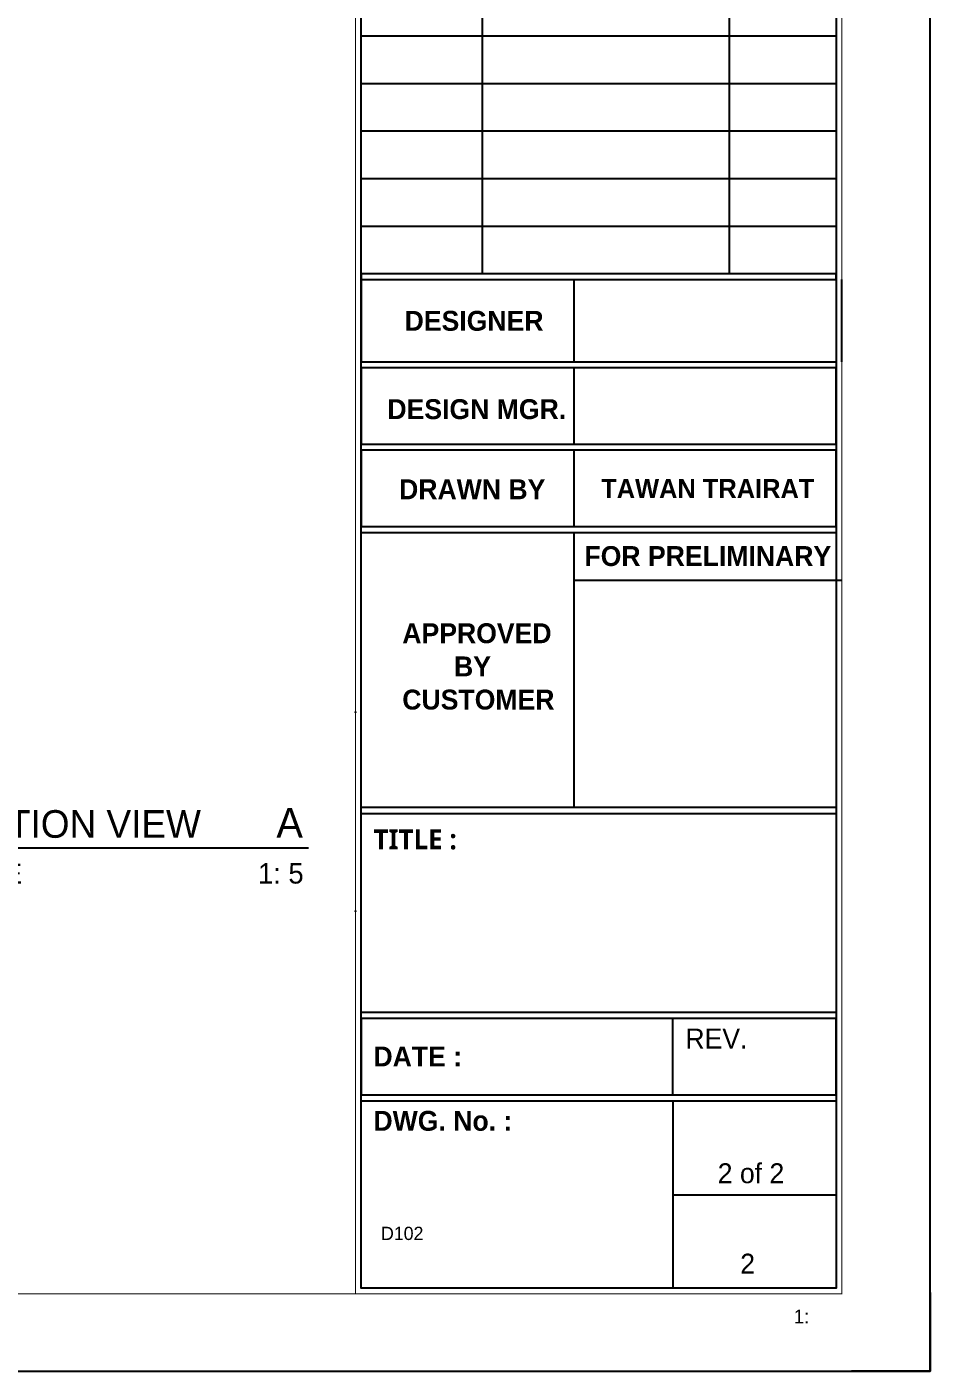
# Model space of a CAD drawing. Header units: millimetres. Extents: x -244126 to 368105, y -173968 to 259060.
# Drawn here: x -109903 to -109494, y 50301 to 50909 of the extents above; entities that cross this region are included whole.
import ezdxf
from ezdxf.enums import TextEntityAlignment as Align

# ---------------------------------------------------------------- set-up
doc = ezdxf.new("R2010")
doc.units = ezdxf.units.MM
doc.header["$MEASUREMENT"] = 0
for name, pattern in [('BORDER2', [22.225, 6.35, -3.175, 6.35, -3.175, 0, -3.175]), ('TA_GL_000.00010', [0.000275, 0.0001, -2.5e-05, 2.5e-05, -2.5e-05, 0.0001]), ('TA_HL_003.00000', [19.5, 10.65, -8.85])]:
    doc.linetypes.add(name, pattern=pattern)
for name, color, linetype in [('000 - L I N E 0.1', 1, 'Continuous'), ('000 - T E X T', 4, 'Continuous'), ('000 - TITLEBLOCK', 4, 'Continuous')]:
    doc.layers.add(name, color=color, linetype=linetype)
doc.styles.add('Cetury Gothic', font='GOTHIC.TTF')
doc.styles.add('MtXpl_Century_Gothic', font='GOTHICB.TTF')
doc.styles.add('TA', font='Cordia New.ttf', dxfattribs={"height": 4.5})

# ---------------------------------------------------------------- blocks, each defined once
blk = doc.blocks.new('A$Cfd196da9')
at = {"color": 0, "linetype": 'ByBlock', "const_width": 0.1}
blk.add_lwpolyline([(-143.5, -98), (96.5, -98), (96.5, 99), (-143.5, 99)], close=True, dxfattribs=at)
blk = doc.blocks.new('A$C5e861bfc')
at = {"color": 3, "linetype": 'Continuous'}
for p, q in [((11.47, -65.02), (11.47, -104.74)), ((33.82, -65.02), (33.82, -104.74)), ((0.5, -105.27), (0.5, -112.72)), ((19.76, -105.27), (19.76, -112.72)), ((44, -112.72), (44, -105.27)), ((0.5, -112.72), (43.5, -112.72)), ((19.76, -113.26), (19.76, -120.17)), ((19.76, -120.71), (19.76, -127.62)), ((19.76, -128.16), (19.76, -153.01)), ((19.76, -132.46), (44, -132.46)), ((28.7, -179.01), (28.7, -172.1)), ((28.7, -179.54), (28.7, -196.46)), ((28.7, -188.07), (43.5, -188.07))]:
    blk.add_line(p, q, dxfattribs=at)
at = {"color": 8, "linetype": 'Continuous'}
for p, q in [((0.5, -83.23), (43.5, -83.23)), ((0.5, -87.53), (43.5, -87.53)), ((0.5, -91.83), (43.5, -91.83)), ((0.5, -96.14), (43.5, -96.14)), ((0.5, -100.44), (43.5, -100.44))]:
    blk.add_line(p, q, dxfattribs=at)
at = {"color": 3, "linetype": 'Continuous'}
for points in [[(0.5, -105.27), (43.5, -105.27), (43.5, -104.74), (0.5, -104.74)], [(0.5, -120.17), (43.5, -120.17), (43.5, -113.26), (0.5, -113.26)], [(0.5, -127.62), (43.5, -127.62), (43.5, -120.71), (0.5, -120.71)], [(0.5, -128.16), (43.5, -128.16), (43.5, -153.01), (0.5, -153.01)], [(0.5, -153.55), (43.5, -153.55), (43.5, -171.56), (0.5, -171.56)], [(0.5, -179.01), (43.5, -179.01), (43.5, -172.1), (0.5, -172.1)], [(0.5, -179.54), (43.5, -179.54), (43.5, -196.5), (0.5, -196.5)]]:
    blk.add_lwpolyline(points, close=True, dxfattribs=at)
at = {"layer": '000 - T E X T', "color": 3, "const_width": 0.1}
blk.add_lwpolyline([(0, -197), (44, -197), (44, 0), (0, 0)], close=True, dxfattribs=at)
at = {"color": 4, "linetype": 'BORDER2', "style": 'MtXpl_Century_Gothic'}
blk.add_text('TAWAN TRAIRAT', height=1.7201, dxfattribs=at).set_placement((31.88, -124.17), align=Align.MIDDLE_CENTER)
at = {"color": 4, "char_height": 1.8, "style": 'Cetury Gothic'}
for s, insert, attachment_point in [('{\\fCentury Gothic|b1|i0|c0|p34;DESIGNER}', (4.44, -108.1), 1), ('{\\fCentury Gothic|b1|i0|c0|p34;DESIGN MGR.}', (2.88, -116.09), 1), ('{\\fCentury Gothic|b1|i0|c0|p34;DRAWN BY}', (3.94, -123.34), 1), ('{\\fCentury Gothic|b1|i0|c0|p34;FOR PRELIMINARY}', (31.88, -129.38), 2), ('{\\fCentury Gothic|b1|i0|c0|p34;APPROVED\\P       BY\\PCUSTOMER}', (4.23, -136.36), 1), ('{\\f@Malgun Gothic|b1|i0|c0|p34;TITLE :}', (1.62, -155), 1), ('REV.', (29.85, -173.02), 1), ('{\\fCentury Gothic|b1|i0|c0|p34;DATE :}', (1.62, -174.64), 1), ('{\\fCentury Gothic|b1|i0|c0|p34;DWG. No. :}', (1.62, -180.46), 1)]:
    blk.add_mtext(s, dxfattribs=dict(at, insert=insert, attachment_point=attachment_point))
blk = doc.blocks.new('*U1678')
at = {"layer": '000 - L I N E 0.1', "color": 21, "linetype": 'Continuous'}
blk.add_lwpolyline([(1485, 35.6), (1485, 0), (1449.4, 0)], dxfattribs=at)
at = {"layer": '000 - T E X T', "color": 3, "const_width": 0.5}
blk.add_lwpolyline([(1445, 35), (1225, 35), (1225, 1020), (1445, 1020)], close=True, dxfattribs=at)
at = {"layer": '000 - T E X T', "color": 3}
blk.add_lwpolyline([(1442.5, 37.5), (1227.5, 37.5), (1227.5, 1017.5), (1442.5, 1017.5)], close=True, dxfattribs=at)
at = {"layer": '000 - TITLEBLOCK', "color": 250}
blk.add_lwpolyline([(0, 0), (1485, 0), (1485, 1050), (0, 1050)], close=True, dxfattribs=at)
at = {"xscale": 5, "yscale": 5, "zscale": 5}
blk.add_blockref('A$C5e861bfc', (1225, 1020), dxfattribs=at)
at = {"layer": '000 - T E X T', "color": 3, "xscale": 5, "yscale": 5, "zscale": 5}
blk.add_blockref('A$Cfd196da9', (742.5, 525), dxfattribs=at)
at = {"color": 4, "style": 'Cetury Gothic'}
blk.add_text(' 1:', height=6.255, dxfattribs=at).set_placement((1420.99, 21.6))
at = {"color": 4, "style": 'TA'}
blk.add_attdef('PAPER_SIZE', text='', height=6.25, dxfattribs=at).set_placement((1421.5, 24.94), align=Align.MIDDLE_RIGHT)
blk.add_attdef('SCALE_SIZE', text='', height=6.25, dxfattribs=at).set_placement((1433.78, 25.07), align=Align.MIDDLE_LEFT)
at = {"layer": '000 - T E X T', "color": 250, "style": 'TA'}
for tag, height, p in [('SUPERLINK', 5, (43.16, 1039.41)), ('NAMEFILE', 5, (43.16, 1029.41)), ('SC', 100, (8.41, 938.03))]:
    blk.add_attdef(tag, text='', height=height, dxfattribs=at).set_placement(p, align=Align.MIDDLE_LEFT)
at = {"layer": '000 - T E X T', "color": 4, "style": 'TA'}
for tag, height, p in [('PRELIM_NAME_JOB_1', 5, (1311.66, 825.48)), ('PRELIM_NAME_JOB_2', 5, (1311.66, 814.57)), ('PRELIM_NAME_PROJECT_1', 7.5, (1237.02, 773.28)), ('PRELIM_NAME_PROJECT_2', 7.5, (1237.02, 754.78)), ('PRELIM_NAME_PROJECT_3', 7.5, (1237.02, 736.28)), ('PRELIM_NAME_TITLE_3', 6, (1238.77, 184.97)), ('DRAWING_NO1', 6, (1236.53, 82.29)), ('DRAWING_NO2', 6, (1236.53, 62.29)), ('PRELIM_NAME_TITLE_1', 1.2, (247.75, 43.65)), ('PRELIM_NAME_TITLE_2', 1.2, (247.75, 40.32))]:
    blk.add_attdef(tag, text='', height=height, dxfattribs=at).set_placement(p, align=Align.MIDDLE_LEFT)
at = {"layer": '000 - T E X T', "color": 4, "style": 'Cetury Gothic'}
for tag, p in [('SHEET_NO.', (1403.95, 84.99)), ('TOTAL_SHEET_NO.', (1402.41, 44.1))]:
    blk.add_attdef(tag, text='', height=9, dxfattribs=at).set_placement(p, align=Align.CENTER)
at = {"layer": '000 - T E X T', "color": 4, "style": 'TA'}
blk.add_attdef('NAME_REMARK', (138.21, 43.26), '', height=10, dxfattribs=at)
blk = doc.blocks.new('*U1718')
at = {"color": 4}
blk.add_line((-4.26, 5.7), (-39.26, 5.7), dxfattribs=at)
at = {"linetype": 'TA_GL_000.00010'}
blk.add_point((0, 18), dxfattribs=at)
blk.add_point((0, 0))
at = {"color": 4, "linetype": 'BORDER2', "style": 'Cetury Gothic'}
blk.add_text('SCALE', height=1.8, dxfattribs=at).set_placement((-38.07, 2.51))
at = {"color": 0, "style": 'TA'}
for tag, p in [('HEADING2', (-38.33, 10.65)), ('HEADING', (-38.33, 6.65))]:
    blk.add_attdef(tag, p, '', height=2.5, dxfattribs=at)
for tag, height, p in [('LO', 2.7, (-4.76, 6.65)), ('SC', 1.85, (-4.7, 2.51))]:
    blk.add_attdef(tag, text='', height=height, dxfattribs=at).set_placement(p, align=Align.RIGHT)

msp = doc.modelspace()

# ---------------------------------------------------------------- block references
at = {"color": 2, "linetype": 'TA_HL_003.00000'}
ref = msp.add_blockref('*U1678', (-110979.15027, 50300.60444), dxfattribs=at)
ref.add_attrib('DRAWING_NO2', 'D102', dxfattribs={"layer": '000 - T E X T', "color": 4, "height": 6, "style": 'TA'}).set_placement((-109742.62309, 50362.89068), align=Align.MIDDLE_LEFT)
ref.add_attrib('SHEET_NO.', '2 of 2', dxfattribs={"layer": '000 - T E X T', "color": 4, "height": 9, "style": 'Cetury Gothic'}).set_placement((-109575.20291, 50385.5988), align=Align.CENTER)
ref.add_attrib('TOTAL_SHEET_NO.', '2', dxfattribs={"layer": '000 - T E X T', "color": 4, "height": 9, "style": 'Cetury Gothic'}).set_placement((-109576.73566, 50344.70405), align=Align.CENTER)
at = {"layer": '000 - T E X T', "xscale": 5, "yscale": 5, "zscale": 5}
msp.add_blockref('*U1718', (-109754.15027, 50508.5486), dxfattribs=at).add_auto_attribs({'HEADING': 'SECTION VIEW', 'LO': 'A', 'SC': '1: 5'})

doc.saveas('drawing.dxf')
